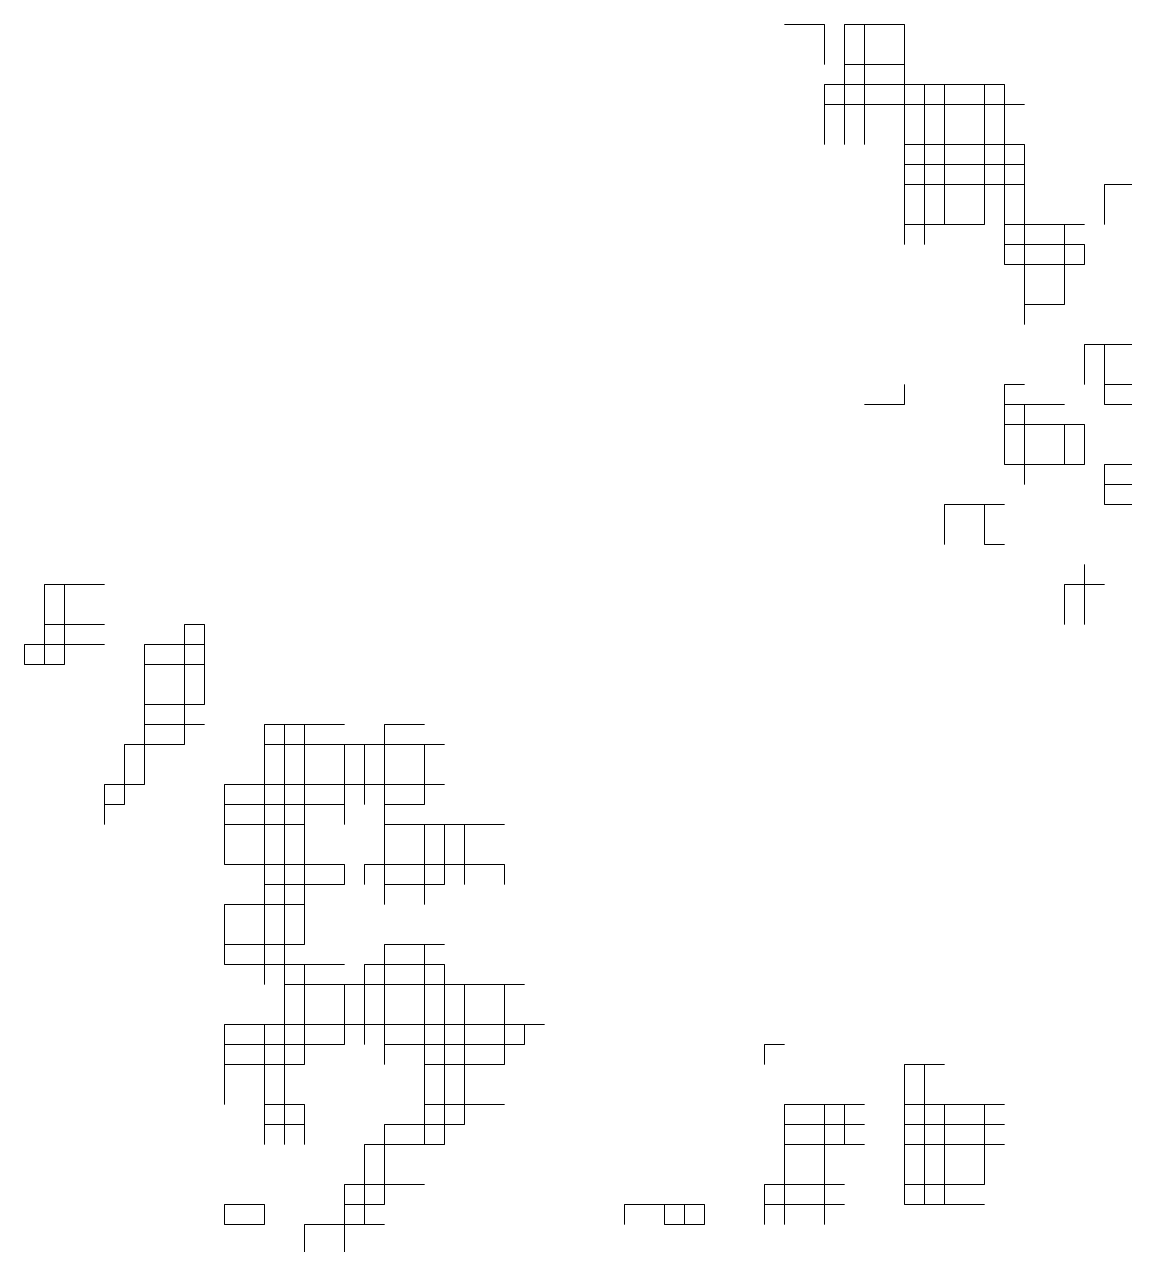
# Model space of a CAD drawing. Header units: millimetres. Extents: x 13268 to 164478, y 289082 to 363688.
# Drawn here: x 80822 to 81970, y 352737 to 354010 of the extents above; entities that cross this region are included whole.
import ezdxf

# ---------------------------------------------------------------- set-up
doc = ezdxf.new("R2010")
doc.units = ezdxf.units.MM

# ---------------------------------------------------------------- blocks, each defined once
blk = doc.blocks.new('A$C010A7659')
at = {"lineweight": 0}
for points in [[(1465.62, 3659.91), (1482.18, 3659.91)], [(1482.18, 3659.91), (1482.18, 3643.35)], [(1490.46, 3659.91), (1490.46, 3610.22)], [(1490.46, 3659.91), (1515.3, 3659.91)], [(1498.74, 3659.91), (1498.74, 3610.22)], [(1498.74, 3659.91), (1498.74, 3610.22)], [(1498.74, 3659.91), (1515.3, 3659.91)], [(1515.3, 3659.91), (1515.3, 3610.22)], [(1490.46, 3643.35), (1515.3, 3643.35)], [(1482.18, 3635.07), (1482.18, 3610.22)], [(1482.18, 3635.07), (1556.7, 3635.07)], [(1482.18, 3635.07), (1548.42, 3635.07)], [(1515.3, 3635.07), (1515.3, 3568.82)], [(1523.58, 3635.07), (1523.58, 3568.82)], [(1531.86, 3635.07), (1531.86, 3577.1)], [(1531.86, 3635.07), (1531.86, 3577.1)], [(1548.42, 3635.07), (1548.42, 3577.1)], [(1556.7, 3635.07), (1556.7, 3568.82)], [(1482.18, 3626.78), (1564.98, 3626.78)], [(1556.7, 3626.78), (1556.7, 3560.54)], [(1515.3, 3610.22), (1564.98, 3610.22)], [(1515.3, 3610.22), (1564.98, 3610.22)], [(1564.98, 3610.22), (1564.98, 3543.98)], [(1515.3, 3601.94), (1564.98, 3601.94)], [(1515.3, 3601.94), (1564.98, 3601.94)], [(1515.3, 3593.66), (1564.98, 3593.66)], [(1598.1, 3593.66), (1598.1, 3577.1)], [(1598.1, 3593.66), (1614.66, 3593.66)], [(1515.3, 3577.1), (1531.86, 3577.1)], [(1515.3, 3577.1), (1548.42, 3577.1)], [(1556.7, 3577.1), (1589.82, 3577.1)], [(1556.7, 3577.1), (1581.54, 3577.1)], [(1564.98, 3577.1), (1564.98, 3535.7)], [(1581.54, 3577.1), (1581.54, 3543.98)], [(1556.7, 3568.82), (1589.82, 3568.82)], [(1589.82, 3568.82), (1589.82, 3560.54)], [(1556.7, 3560.54), (1589.82, 3560.54)], [(1564.98, 3560.54), (1589.82, 3560.54)], [(1564.98, 3543.98), (1581.54, 3543.98)], [(1589.82, 3527.42), (1589.82, 3510.86)], [(1589.82, 3527.42), (1631.23, 3527.42)], [(1598.1, 3527.42), (1598.1, 3502.58)], [(1598.1, 3527.42), (1631.23, 3527.42)], [(1515.3, 3510.86), (1515.3, 3502.58)], [(1556.7, 3510.86), (1556.7, 3477.74)], [(1556.7, 3510.86), (1564.98, 3510.86)], [(1598.1, 3510.86), (1631.23, 3510.86)], [(1498.74, 3502.58), (1515.3, 3502.58)], [(1556.7, 3502.58), (1556.7, 3477.74)], [(1556.7, 3502.58), (1581.54, 3502.58)], [(1556.7, 3502.58), (1564.98, 3502.58)], [(1564.98, 3502.58), (1564.98, 3469.46)], [(1564.98, 3502.58), (1564.98, 3469.46)], [(1598.1, 3502.58), (1631.23, 3502.58)], [(1556.7, 3494.3), (1589.82, 3494.3)], [(1581.54, 3494.3), (1581.54, 3477.74)], [(1589.82, 3494.3), (1589.82, 3477.74)], [(1556.7, 3477.74), (1589.82, 3477.74)], [(1564.98, 3477.74), (1581.54, 3477.74)], [(1598.1, 3477.74), (1598.1, 3461.18)], [(1598.1, 3477.74), (1631.23, 3477.74)], [(1598.1, 3469.46), (1622.95, 3469.46)], [(1531.86, 3461.18), (1531.86, 3444.62)], [(1531.86, 3461.18), (1556.7, 3461.18)], [(1548.42, 3461.18), (1548.42, 3444.62)], [(1598.1, 3461.18), (1614.66, 3461.18)], [(1548.42, 3444.62), (1556.7, 3444.62)], [(1589.82, 3436.34), (1589.82, 3411.5)], [(1159.25, 3428.06), (1159.25, 3394.94)], [(1159.25, 3428.06), (1184.09, 3428.06)], [(1167.53, 3428.06), (1167.53, 3394.94)], [(1167.53, 3428.06), (1167.53, 3394.94)], [(1581.54, 3428.06), (1581.54, 3411.5)], [(1581.54, 3428.06), (1598.1, 3428.06)], [(1581.54, 3428.06), (1598.1, 3428.06)], [(1589.82, 3428.06), (1589.82, 3411.5)], [(1159.25, 3411.5), (1184.09, 3411.5)], [(1217.21, 3411.5), (1217.21, 3361.81)], [(1217.21, 3411.5), (1225.49, 3411.5)], [(1225.49, 3411.5), (1225.49, 3378.38)], [(1150.97, 3403.22), (1150.97, 3394.94)], [(1150.97, 3403.22), (1184.09, 3403.22)], [(1150.97, 3403.22), (1184.09, 3403.22)], [(1200.65, 3403.22), (1200.65, 3345.25)], [(1200.65, 3403.22), (1225.49, 3403.22)], [(1200.65, 3403.22), (1225.49, 3403.22)], [(1150.97, 3394.94), (1167.53, 3394.94)], [(1200.65, 3394.94), (1225.49, 3394.94)], [(1200.65, 3394.94), (1225.49, 3394.94)], [(1200.65, 3378.38), (1200.65, 3345.25)], [(1200.65, 3378.38), (1225.49, 3378.38)], [(1200.65, 3370.09), (1225.49, 3370.09)], [(1200.65, 3370.09), (1225.49, 3370.09)], [(1250.33, 3370.09), (1250.33, 3262.45)], [(1250.33, 3370.09), (1250.33, 3262.45)], [(1250.33, 3370.09), (1283.45, 3370.09)], [(1250.33, 3370.09), (1266.89, 3370.09)], [(1258.61, 3370.09), (1258.61, 3196.21)], [(1266.89, 3370.09), (1266.89, 3328.69)], [(1266.89, 3370.09), (1266.89, 3279.01)], [(1300.01, 3370.09), (1300.01, 3328.69)], [(1300.01, 3370.09), (1300.01, 3336.97)], [(1300.01, 3370.09), (1316.57, 3370.09)], [(1192.37, 3361.81), (1192.37, 3345.25)], [(1192.37, 3361.81), (1217.21, 3361.81)], [(1250.33, 3361.81), (1324.85, 3361.81)], [(1283.45, 3361.81), (1283.45, 3336.97)], [(1283.45, 3361.81), (1283.45, 3328.69)], [(1291.73, 3361.81), (1291.73, 3336.97)], [(1316.57, 3361.81), (1316.57, 3336.97)], [(1184.09, 3345.25), (1184.09, 3328.69)], [(1184.09, 3345.25), (1192.37, 3345.25)], [(1192.37, 3345.25), (1192.37, 3336.97)], [(1192.37, 3345.25), (1200.65, 3345.25)], [(1233.77, 3345.25), (1233.77, 3312.13)], [(1233.77, 3345.25), (1324.85, 3345.25)], [(1250.33, 3345.25), (1324.85, 3345.25)], [(1184.09, 3336.97), (1192.37, 3336.97)], [(1233.77, 3336.97), (1283.45, 3336.97)], [(1300.01, 3336.97), (1316.57, 3336.97)], [(1233.77, 3328.69), (1266.89, 3328.69)], [(1233.77, 3328.69), (1266.89, 3328.69)], [(1300.01, 3328.69), (1300.01, 3295.57)], [(1300.01, 3328.69), (1300.01, 3295.57)], [(1300.01, 3328.69), (1349.69, 3328.69)], [(1316.57, 3328.69), (1316.57, 3295.57)], [(1324.85, 3328.69), (1324.85, 3303.85)], [(1324.85, 3328.69), (1324.85, 3303.85)], [(1333.13, 3328.69), (1333.13, 3303.85)], [(1233.77, 3312.13), (1283.45, 3312.13)], [(1250.33, 3312.13), (1283.45, 3312.13)], [(1266.89, 3312.13), (1266.89, 3295.57)], [(1283.45, 3312.13), (1283.45, 3303.85)], [(1291.73, 3312.13), (1291.73, 3303.85)], [(1291.73, 3312.13), (1349.69, 3312.13)], [(1300.01, 3312.13), (1349.69, 3312.13)], [(1349.69, 3312.13), (1349.69, 3303.85)], [(1250.33, 3303.85), (1283.45, 3303.85)], [(1300.01, 3303.85), (1324.85, 3303.85)], [(1233.77, 3295.57), (1233.77, 3270.73)], [(1233.77, 3295.57), (1266.89, 3295.57)], [(1250.33, 3295.57), (1266.89, 3295.57)], [(1233.77, 3279.01), (1266.89, 3279.01)], [(1300.01, 3279.01), (1300.01, 3229.33)], [(1300.01, 3279.01), (1300.01, 3237.61)], [(1300.01, 3279.01), (1324.85, 3279.01)], [(1316.57, 3279.01), (1316.57, 3196.21)], [(1233.77, 3270.73), (1266.89, 3270.73)], [(1250.33, 3270.73), (1283.45, 3270.73)], [(1266.89, 3270.73), (1266.89, 3237.61)], [(1266.89, 3270.73), (1266.89, 3229.33)], [(1291.73, 3270.73), (1291.73, 3237.61)], [(1291.73, 3270.73), (1324.85, 3270.73)], [(1300.01, 3270.73), (1324.85, 3270.73)], [(1324.85, 3270.73), (1324.85, 3196.21)], [(1258.61, 3262.45), (1357.97, 3262.45)], [(1283.45, 3262.45), (1283.45, 3237.61)], [(1283.45, 3262.45), (1283.45, 3237.61)], [(1324.85, 3262.45), (1324.85, 3196.21)], [(1333.13, 3262.45), (1333.13, 3204.49)], [(1349.69, 3262.45), (1349.69, 3237.61)], [(1349.69, 3262.45), (1349.69, 3229.33)], [(1233.77, 3245.89), (1233.77, 3212.77)], [(1233.77, 3245.89), (1366.25, 3245.89)], [(1250.33, 3245.89), (1250.33, 3196.21)], [(1250.33, 3245.89), (1250.33, 3204.49)], [(1250.33, 3245.89), (1366.25, 3245.89)], [(1357.97, 3245.89), (1357.97, 3237.61)], [(1357.97, 3245.89), (1357.97, 3237.61)], [(1233.77, 3237.61), (1266.89, 3237.61)], [(1233.77, 3237.61), (1283.45, 3237.61)], [(1300.01, 3237.61), (1349.69, 3237.61)], [(1300.01, 3237.61), (1357.97, 3237.61)], [(1457.34, 3237.61), (1457.34, 3229.33)], [(1457.34, 3237.61), (1457.34, 3229.33)], [(1457.34, 3237.61), (1465.62, 3237.61)], [(1457.34, 3237.61), (1465.62, 3237.61)], [(1233.77, 3229.33), (1266.89, 3229.33)], [(1316.57, 3229.33), (1349.69, 3229.33)], [(1515.3, 3229.33), (1515.3, 3171.37)], [(1515.3, 3229.33), (1531.86, 3229.33)], [(1523.58, 3229.33), (1523.58, 3171.37)], [(1250.33, 3212.77), (1266.89, 3212.77)], [(1250.33, 3212.77), (1266.89, 3212.77)], [(1266.89, 3212.77), (1266.89, 3196.21)], [(1316.57, 3212.77), (1349.69, 3212.77)], [(1316.57, 3212.77), (1349.69, 3212.77)], [(1465.62, 3212.77), (1465.62, 3163.09)], [(1465.62, 3212.77), (1498.74, 3212.77)], [(1482.18, 3212.77), (1482.18, 3171.37)], [(1482.18, 3212.77), (1482.18, 3163.09)], [(1490.46, 3212.77), (1490.46, 3196.21)], [(1515.3, 3212.77), (1515.3, 3204.49)], [(1515.3, 3212.77), (1556.7, 3212.77)], [(1515.3, 3212.77), (1548.42, 3212.77)], [(1531.86, 3212.77), (1531.86, 3171.37)], [(1531.86, 3212.77), (1531.86, 3171.37)], [(1548.42, 3212.77), (1548.42, 3179.65)], [(1250.33, 3204.49), (1266.89, 3204.49)], [(1300.01, 3204.49), (1300.01, 3171.37)], [(1300.01, 3204.49), (1300.01, 3171.37)], [(1300.01, 3204.49), (1333.13, 3204.49)], [(1465.62, 3204.49), (1498.74, 3204.49)], [(1515.3, 3204.49), (1556.7, 3204.49)], [(1291.73, 3196.21), (1291.73, 3163.09)], [(1291.73, 3196.21), (1316.57, 3196.21)], [(1291.73, 3196.21), (1324.85, 3196.21)], [(1465.62, 3196.21), (1490.46, 3196.21)], [(1465.62, 3196.21), (1498.74, 3196.21)], [(1515.3, 3196.21), (1556.7, 3196.21)], [(1515.3, 3196.21), (1556.7, 3196.21)], [(1283.45, 3179.65), (1283.45, 3138.25)], [(1283.45, 3179.65), (1316.57, 3179.65)], [(1457.34, 3179.65), (1457.34, 3163.09)], [(1457.34, 3179.65), (1490.46, 3179.65)], [(1515.3, 3179.65), (1548.42, 3179.65)], [(1233.77, 3171.37), (1233.77, 3163.09)], [(1233.77, 3171.37), (1250.33, 3171.37)], [(1250.33, 3171.37), (1250.33, 3163.09)], [(1283.45, 3171.37), (1283.45, 3138.25)], [(1283.45, 3171.37), (1300.01, 3171.37)], [(1283.45, 3171.37), (1300.01, 3171.37)], [(1399.38, 3171.37), (1399.38, 3163.09)], [(1399.38, 3171.37), (1432.5, 3171.37)], [(1399.38, 3171.37), (1432.5, 3171.37)], [(1415.94, 3171.37), (1415.94, 3163.09)], [(1424.22, 3171.37), (1424.22, 3163.09)], [(1424.22, 3171.37), (1424.22, 3163.09)], [(1432.5, 3171.37), (1432.5, 3163.09)], [(1457.34, 3171.37), (1482.18, 3171.37)], [(1457.34, 3171.37), (1490.46, 3171.37)], [(1515.3, 3171.37), (1548.42, 3171.37)], [(1233.77, 3163.09), (1250.33, 3163.09)], [(1266.89, 3163.09), (1266.89, 3146.53)], [(1266.89, 3163.09), (1291.73, 3163.09)], [(1266.89, 3163.09), (1300.01, 3163.09)], [(1415.94, 3163.09), (1432.5, 3163.09)]]:
    blk.add_lwpolyline(points, dxfattribs=at)
blk = doc.blocks.new('A$C450614AE')
at = {"xscale": 1.5, "yscale": 1.5, "zscale": 1.5}
blk.add_blockref('A$C010A7659', (0, 0), dxfattribs=at)

msp = doc.modelspace()

# ---------------------------------------------------------------- block references
at = {"xscale": 1.68, "yscale": 1.68, "zscale": 1.68}
msp.add_blockref('A$C450614AE', (77922.1, 344787.3), dxfattribs=at)

doc.saveas('drawing.dxf')
